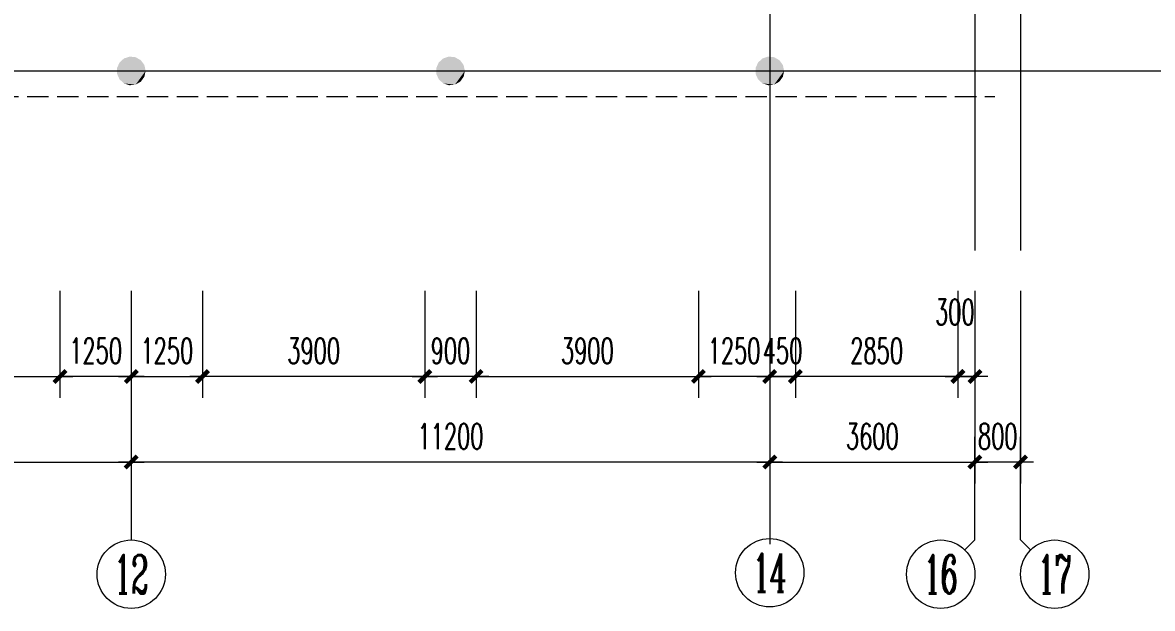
# Model space of a CAD drawing. Extents: x 1575758 to 1999219, y -897052 to -636879.
# Drawn here: x 1808789 to 1828608, y -830100 to -819825 of the extents above; entities that cross this region are included whole.
import ezdxf
from ezdxf.enums import TextEntityAlignment as Align

# ---------------------------------------------------------------- set-up
doc = ezdxf.new("R2010")
doc.units = 0
doc.header["$LTSCALE"] = 1500
doc.header["$MEASUREMENT"] = 0
doc.linetypes.add('DASH', pattern=[0.35, 0.25, -0.1])
doc.layers.get('0').update_dxf_attribs({"linetype": 'CONTINUOUS', "lineweight": 5})
doc.layers.get('DEFPOINTS').update_dxf_attribs({"linetype": 'CONTINUOUS', "lineweight": 5})
for name, color, linetype, lineweight in [('AXIS_TEXT', 7, 'CONTINUOUS', 5), ('COLUMN', 7, 'CONTINUOUS', 5), ('PUB_DIM', 7, 'CONTINUOUS', 5), ('虚线', 7, 'DASH', 5)]:
    doc.layers.add(name, color=color, linetype=linetype, lineweight=lineweight)
doc.styles.add('COMPLEX', font='COMPLEX')
doc.styles.add('DIM_FONT', font='romans.shx', dxfattribs={"width": 0.6})
doc.dimstyles.new('NORMAL', dxfattribs={"dimscale": 1.5, "dimtxt": 300, "dimasz": 1, "dimexe": 250, "dimexo": 300, "dimgap": 150, "dimtad": 1, "dimdec": 0, "dimdsep": 46, "dimtxsty": 'DIM_FONT', "dimblk1": '_DIMX', "dimblk2": '_DIMX', "dimsah": 1, "dimcen": 2.5, "dimdle": 0.3, "dimclrd": 256, "dimclre": 256, "dimclrt": 256, "dimadec": 0, "dimazin": 0, "dimtfac": 1, "dimtdec": 0, "dimtix": 1, "dimtmove": 2, "dimatfit": 3, "dimldrblk": '_DIMX', "dimfxl": 1, "dimtvp": 1, "dimtolj": 1, "dimtzin": 0, "dimlwd": -1, "dimlwe": -1, "dimarcsym": 0})

# ---------------------------------------------------------------- blocks, each defined once
blk = doc.blocks.new('M_S2RKC')
for points in [[(-0.053, 0.503), (0.156, -0.481), (-0.253, 0.438), (-0.409, 0.297)], [(0.338, 0.376), (0.156, -0.481), (0.156, 0.481), (-0.053, 0.503)], [(-0.409, 0.297), (0.156, -0.481), (-0.495, 0.105), (-0.495, -0.105)], [(0.506, 0), (0.156, -0.481), (0.462, 0.206), (0.338, 0.376)], [(0.462, -0.206), (0.338, -0.376), (0.506, 0), (0.156, -0.481)], [(-0.495, -0.105), (0.156, -0.481), (-0.409, -0.297), (-0.253, -0.438)], [(-0.253, -0.438), (0.156, -0.481), (-0.053, -0.503)]]:
    blk.add_solid(points)
blk = doc.blocks.new('_AXISO2')
blk.add_line((0.354, 0.146), (0.5, 0))
blk.add_circle((0, 0.5), 0.5)
at = {"layer": 'AXIS_TEXT', "style": 'COMPLEX', "width": 1.041667}
blk.add_attdef('A', text='', height=0.56, dxfattribs=at).set_placement((-0.25, 0.22), (0.25, 0.22), align=Align.FIT)
blk = doc.blocks.new('_DIMX')
blk.add_line((-150, 0), (150, 0))
at = {"const_width": 50}
blk.add_lwpolyline([(-70, -70), (70, 70)], dxfattribs=at)
blk = doc.blocks.new('*D1914')
at = {"layer": 'DEFPOINTS', "color": 0, "lineweight": 5}
for p in [(1799495, -824082), (1810695, -824082), (1810695, -827532)]:
    blk.add_point(p, dxfattribs=at)
at = {"layer": 'PUB_DIM'}
for p, q in [((1799495, -824532), (1799495, -827907)), ((1810695, -824532), (1810695, -827907)), ((1799496, -827532), (1810693, -827532))]:
    blk.add_line(p, q, dxfattribs=at)
at = {"layer": 'PUB_DIM', "xscale": 1.5, "yscale": 1.5, "zscale": 1.5, "rotation": 180}
blk.add_blockref('_DIMX', (1799495, -827532), dxfattribs=at)
at = {"layer": 'PUB_DIM', "xscale": 1.5, "yscale": 1.5, "zscale": 1.5}
blk.add_blockref('_DIMX', (1810695, -827532), dxfattribs=at)
at = {"layer": 'PUB_DIM', "insert": (1805095, -827082), "char_height": 450, "attachment_point": 5, "style": 'DIM_FONT'}
blk.add_mtext('\\A1;11200', dxfattribs=at)
blk = doc.blocks.new('_AXISO')
blk.add_circle((0, 0), 0.5)
at = {"layer": 'AXIS_TEXT', "style": 'COMPLEX', "width": 1.041667}
blk.add_attdef('A', text='', height=0.56, dxfattribs=at).set_placement((-0.25, -0.28), (0.25, -0.28), align=Align.FIT)
blk = doc.blocks.new('*D1975')
at = {"layer": 'DEFPOINTS', "color": 0, "lineweight": 5}
for p in [(1805545, -824082), (1809445, -824082), (1809445, -826032)]:
    blk.add_point(p, dxfattribs=at)
at = {"layer": 'PUB_DIM'}
for p, q in [((1805545, -824532), (1805545, -826407)), ((1809445, -824532), (1809445, -826407)), ((1805546, -826032), (1809443, -826032))]:
    blk.add_line(p, q, dxfattribs=at)
at = {"layer": 'PUB_DIM', "xscale": 1.5, "yscale": 1.5, "zscale": 1.5, "rotation": 180}
blk.add_blockref('_DIMX', (1805545, -826032), dxfattribs=at)
at = {"layer": 'PUB_DIM', "xscale": 1.5, "yscale": 1.5, "zscale": 1.5}
blk.add_blockref('_DIMX', (1809445, -826032), dxfattribs=at)
at = {"layer": 'PUB_DIM', "insert": (1807495, -825582), "char_height": 450, "attachment_point": 5, "style": 'DIM_FONT'}
blk.add_mtext('\\A1;3900', dxfattribs=at)
blk = doc.blocks.new('*D1978')
at = {"layer": 'DEFPOINTS', "color": 0, "lineweight": 5}
for p in [(1816745, -824082), (1820645, -824082), (1820645, -826032)]:
    blk.add_point(p, dxfattribs=at)
at = {"layer": 'PUB_DIM'}
for p, q in [((1816745, -824532), (1816745, -826407)), ((1820645, -824532), (1820645, -826407)), ((1816746, -826032), (1820643, -826032))]:
    blk.add_line(p, q, dxfattribs=at)
at = {"layer": 'PUB_DIM', "xscale": 1.5, "yscale": 1.5, "zscale": 1.5, "rotation": 180}
blk.add_blockref('_DIMX', (1816745, -826032), dxfattribs=at)
at = {"layer": 'PUB_DIM', "xscale": 1.5, "yscale": 1.5, "zscale": 1.5}
blk.add_blockref('_DIMX', (1820645, -826032), dxfattribs=at)
at = {"layer": 'PUB_DIM', "insert": (1818695, -825582), "char_height": 450, "attachment_point": 5, "style": 'DIM_FONT'}
blk.add_mtext('\\A1;3900', dxfattribs=at)
blk = doc.blocks.new('*D1979')
at = {"layer": 'DEFPOINTS', "color": 0, "lineweight": 5}
for p in [(1815845, -824082), (1816745, -824082), (1815845, -826032)]:
    blk.add_point(p, dxfattribs=at)
at = {"layer": 'PUB_DIM'}
for p, q in [((1815845, -824532), (1815845, -826407)), ((1816745, -824532), (1816745, -826407)), ((1815843, -826032), (1815842, -826032)), ((1816745, -826032), (1815845, -826032)), ((1816746, -826032), (1816748, -826032))]:
    blk.add_line(p, q, dxfattribs=at)
at = {"layer": 'PUB_DIM', "xscale": 1.5, "yscale": 1.5, "zscale": 1.5}
for p, rotation in [((1815845, -826032), 359.9999999999852), ((1816745, -826032), 179.9999999999851)]:
    blk.add_blockref('_DIMX', p, dxfattribs=dict(at, rotation=rotation))
at = {"layer": 'PUB_DIM', "insert": (1816295, -825582), "char_height": 450, "attachment_point": 5, "style": 'DIM_FONT'}
blk.add_mtext('\\A1;900', dxfattribs=at)
blk = doc.blocks.new('*D1980')
at = {"layer": 'DEFPOINTS', "color": 0, "lineweight": 5}
for p in [(1811945, -824082), (1815845, -824082), (1811945, -826032)]:
    blk.add_point(p, dxfattribs=at)
at = {"layer": 'PUB_DIM'}
for p, q in [((1811945, -824532), (1811945, -826407)), ((1815845, -824532), (1815845, -826407)), ((1815843, -826032), (1811946, -826032))]:
    blk.add_line(p, q, dxfattribs=at)
at = {"layer": 'PUB_DIM', "xscale": 1.5, "yscale": 1.5, "zscale": 1.5}
for p, rotation in [((1811945, -826032), 179.9999999999966), ((1815845, -826032), 359.9999999999966)]:
    blk.add_blockref('_DIMX', p, dxfattribs=dict(at, rotation=rotation))
at = {"layer": 'PUB_DIM', "insert": (1813895, -825582), "char_height": 450, "attachment_point": 5, "style": 'DIM_FONT'}
blk.add_mtext('\\A1;3900', dxfattribs=at)
blk = doc.blocks.new('*D1981')
at = {"layer": 'DEFPOINTS', "color": 0, "lineweight": 5}
for p in [(1825195, -824082), (1825495, -824082), (1825495, -826032)]:
    blk.add_point(p, dxfattribs=at)
at = {"layer": 'PUB_DIM'}
for p, q in [((1825195, -824532), (1825195, -826407)), ((1825495, -824532), (1825495, -826407)), ((1825193, -826032), (1825192, -826032)), ((1825195, -826032), (1825495, -826032)), ((1825496, -826032), (1825498, -826032))]:
    blk.add_line(p, q, dxfattribs=at)
at = {"layer": 'PUB_DIM', "xscale": 1.5, "yscale": 1.5, "zscale": 1.5}
blk.add_blockref('_DIMX', (1825195, -826032), dxfattribs=at)
at = {"layer": 'PUB_DIM', "xscale": 1.5, "yscale": 1.5, "zscale": 1.5, "rotation": 180}
blk.add_blockref('_DIMX', (1825495, -826032), dxfattribs=at)
at = {"layer": 'PUB_DIM', "insert": (1825142, -824903), "char_height": 450, "attachment_point": 5, "style": 'DIM_FONT'}
blk.add_mtext('\\A1;300', dxfattribs=at)
blk = doc.blocks.new('_AXISO1')
blk.add_line((0.354, -0.146), (0.5, 0))
blk.add_circle((0, -0.5), 0.5)
at = {"layer": 'AXIS_TEXT', "style": 'COMPLEX', "width": 1.041667}
blk.add_attdef('A', text='', height=0.56, dxfattribs=at).set_placement((-0.25, -0.78), (0.25, -0.78), align=Align.FIT)
blk = doc.blocks.new('*D2018')
at = {"layer": 'DEFPOINTS', "color": 0, "lineweight": 5}
for p in [(1809445, -824082), (1810695, -824082), (1809445, -826032)]:
    blk.add_point(p, dxfattribs=at)
at = {"layer": 'PUB_DIM'}
for p, q in [((1809445, -824532), (1809445, -826407)), ((1810695, -824532), (1810695, -826407)), ((1809443, -826032), (1809442, -826032)), ((1810695, -826032), (1809445, -826032)), ((1810696, -826032), (1810698, -826032))]:
    blk.add_line(p, q, dxfattribs=at)
at = {"layer": 'PUB_DIM', "xscale": 1.5, "yscale": 1.5, "zscale": 1.5}
for p, rotation in [((1809445, -826032), 359.9999999999893), ((1810695, -826032), 179.9999999999893)]:
    blk.add_blockref('_DIMX', p, dxfattribs=dict(at, rotation=rotation))
at = {"layer": 'PUB_DIM', "insert": (1810070, -825582), "char_height": 450, "attachment_point": 5, "style": 'DIM_FONT'}
blk.add_mtext('\\A1;1250', dxfattribs=at)
blk = doc.blocks.new('*D2019')
at = {"layer": 'DEFPOINTS', "color": 0, "lineweight": 5}
for p in [(1810695, -824082), (1811945, -824082), (1811945, -826032)]:
    blk.add_point(p, dxfattribs=at)
at = {"layer": 'PUB_DIM'}
for p, q in [((1810695, -824532), (1810695, -826407)), ((1811945, -824532), (1811945, -826407)), ((1810693, -826032), (1810692, -826032)), ((1810695, -826032), (1811945, -826032)), ((1811946, -826032), (1811948, -826032))]:
    blk.add_line(p, q, dxfattribs=at)
at = {"layer": 'PUB_DIM', "xscale": 1.5, "yscale": 1.5, "zscale": 1.5}
blk.add_blockref('_DIMX', (1810695, -826032), dxfattribs=at)
at = {"layer": 'PUB_DIM', "xscale": 1.5, "yscale": 1.5, "zscale": 1.5, "rotation": 180}
blk.add_blockref('_DIMX', (1811945, -826032), dxfattribs=at)
at = {"layer": 'PUB_DIM', "insert": (1811320, -825582), "char_height": 450, "attachment_point": 5, "style": 'DIM_FONT'}
blk.add_mtext('\\A1;1250', dxfattribs=at)
blk = doc.blocks.new('*D2020')
at = {"layer": 'DEFPOINTS', "color": 0, "lineweight": 5}
for p in [(1820645, -824082), (1821895, -824082), (1820645, -826032)]:
    blk.add_point(p, dxfattribs=at)
at = {"layer": 'PUB_DIM'}
for p, q in [((1820645, -824532), (1820645, -826407)), ((1821895, -824532), (1821895, -826407)), ((1820643, -826032), (1820642, -826032)), ((1821895, -826032), (1820645, -826032)), ((1821896, -826032), (1821898, -826032))]:
    blk.add_line(p, q, dxfattribs=at)
at = {"layer": 'PUB_DIM', "xscale": 1.5, "yscale": 1.5, "zscale": 1.5}
for p, rotation in [((1820645, -826032), 359.9999999999893), ((1821895, -826032), 179.9999999999893)]:
    blk.add_blockref('_DIMX', p, dxfattribs=dict(at, rotation=rotation))
at = {"layer": 'PUB_DIM', "insert": (1821270, -825582), "char_height": 450, "attachment_point": 5, "style": 'DIM_FONT'}
blk.add_mtext('\\A1;1250', dxfattribs=at)
blk = doc.blocks.new('*D2021')
at = {"layer": 'DEFPOINTS', "color": 0, "lineweight": 5}
for p in [(1821895, -824082), (1822345, -824082), (1822345, -826032)]:
    blk.add_point(p, dxfattribs=at)
at = {"layer": 'PUB_DIM'}
for p, q in [((1821895, -824532), (1821895, -826407)), ((1822345, -824532), (1822345, -826407)), ((1821893, -826032), (1821892, -826032)), ((1821895, -826032), (1822345, -826032)), ((1822346, -826032), (1822348, -826032))]:
    blk.add_line(p, q, dxfattribs=at)
at = {"layer": 'PUB_DIM', "xscale": 1.5, "yscale": 1.5, "zscale": 1.5}
blk.add_blockref('_DIMX', (1821895, -826032), dxfattribs=at)
at = {"layer": 'PUB_DIM', "xscale": 1.5, "yscale": 1.5, "zscale": 1.5, "rotation": 180}
blk.add_blockref('_DIMX', (1822345, -826032), dxfattribs=at)
at = {"layer": 'PUB_DIM', "insert": (1822120, -825582), "char_height": 450, "attachment_point": 5, "style": 'DIM_FONT'}
blk.add_mtext('\\A1;450', dxfattribs=at)
blk = doc.blocks.new('*D2022')
at = {"layer": 'DEFPOINTS', "color": 0, "lineweight": 5}
for p in [(1822345, -824082), (1825195, -824082), (1822345, -826032)]:
    blk.add_point(p, dxfattribs=at)
at = {"layer": 'PUB_DIM'}
for p, q in [((1822345, -824532), (1822345, -826407)), ((1825195, -824532), (1825195, -826407)), ((1825193, -826032), (1822346, -826032))]:
    blk.add_line(p, q, dxfattribs=at)
at = {"layer": 'PUB_DIM', "xscale": 1.5, "yscale": 1.5, "zscale": 1.5, "rotation": 180}
blk.add_blockref('_DIMX', (1822345, -826032), dxfattribs=at)
at = {"layer": 'PUB_DIM', "xscale": 1.5, "yscale": 1.5, "zscale": 1.5}
blk.add_blockref('_DIMX', (1825195, -826032), dxfattribs=at)
at = {"layer": 'PUB_DIM', "insert": (1823770, -825582), "char_height": 450, "attachment_point": 5, "style": 'DIM_FONT'}
blk.add_mtext('\\A1;2850', dxfattribs=at)
blk = doc.blocks.new('*D2023')
at = {"layer": 'DEFPOINTS', "color": 0, "lineweight": 5}
for p in [(1810695, -824082), (1821895, -824082), (1810695, -827532)]:
    blk.add_point(p, dxfattribs=at)
at = {"layer": 'PUB_DIM'}
for p, q in [((1810695, -824532), (1810695, -827907)), ((1821895, -824532), (1821895, -827907)), ((1821893, -827532), (1810696, -827532))]:
    blk.add_line(p, q, dxfattribs=at)
at = {"layer": 'PUB_DIM', "xscale": 1.5, "yscale": 1.5, "zscale": 1.5, "rotation": 180}
blk.add_blockref('_DIMX', (1810695, -827532), dxfattribs=at)
at = {"layer": 'PUB_DIM', "xscale": 1.5, "yscale": 1.5, "zscale": 1.5}
blk.add_blockref('_DIMX', (1821895, -827532), dxfattribs=at)
at = {"layer": 'PUB_DIM', "insert": (1816295, -827082), "char_height": 450, "attachment_point": 5, "style": 'DIM_FONT'}
blk.add_mtext('\\A1;11200', dxfattribs=at)
blk = doc.blocks.new('*D2024')
at = {"layer": 'DEFPOINTS', "color": 0, "lineweight": 5}
for p in [(1821895, -824082), (1825495, -824082), (1825495, -827532)]:
    blk.add_point(p, dxfattribs=at)
at = {"layer": 'PUB_DIM'}
for p, q in [((1821895, -824532), (1821895, -827907)), ((1825495, -824532), (1825495, -827907)), ((1821896, -827532), (1825493, -827532))]:
    blk.add_line(p, q, dxfattribs=at)
at = {"layer": 'PUB_DIM', "xscale": 1.5, "yscale": 1.5, "zscale": 1.5, "rotation": 180}
blk.add_blockref('_DIMX', (1821895, -827532), dxfattribs=at)
at = {"layer": 'PUB_DIM', "xscale": 1.5, "yscale": 1.5, "zscale": 1.5}
blk.add_blockref('_DIMX', (1825495, -827532), dxfattribs=at)
at = {"layer": 'PUB_DIM', "insert": (1823695, -827082), "char_height": 450, "attachment_point": 5, "style": 'DIM_FONT'}
blk.add_mtext('\\A1;3600', dxfattribs=at)
blk = doc.blocks.new('*D2025')
at = {"layer": 'DEFPOINTS', "color": 0, "lineweight": 5}
for p in [(1825495, -824082), (1826295, -824082), (1825495, -827532)]:
    blk.add_point(p, dxfattribs=at)
at = {"layer": 'PUB_DIM'}
for p, q in [((1825495, -824532), (1825495, -827907)), ((1826295, -824532), (1826295, -827907)), ((1825493, -827532), (1825492, -827532)), ((1826295, -827532), (1825495, -827532)), ((1826296, -827532), (1826298, -827532))]:
    blk.add_line(p, q, dxfattribs=at)
at = {"layer": 'PUB_DIM', "xscale": 1.5, "yscale": 1.5, "zscale": 1.5}
blk.add_blockref('_DIMX', (1825495, -827532), dxfattribs=at)
at = {"layer": 'PUB_DIM', "xscale": 1.5, "yscale": 1.5, "zscale": 1.5, "rotation": 180}
blk.add_blockref('_DIMX', (1826295, -827532), dxfattribs=at)
at = {"layer": 'PUB_DIM', "insert": (1825895, -827082), "char_height": 450, "attachment_point": 5, "style": 'DIM_FONT'}
blk.add_mtext('\\A1;800', dxfattribs=at)

msp = doc.modelspace()

# ---------------------------------------------------------------- linework, layer by layer
at = {"layer": 'PUB_DIM'}
for p, q in [((1825494.7, -759701.8), (1825494.7, -823822.9)), ((1826294.6, -759701.8), (1826294.6, -823822.9)), ((1821894.6, -806347.3), (1821894.6, -828973.9)), ((1741678.9, -820672.3), (1830716.9, -820672.3)), ((1810694.6, -827093.2), (1810694.6, -828899.8)), ((1821894.6, -827068.2), (1821894.6, -828874.8)), ((1825494.6, -828899.8), (1825494.6, -827093.2)), ((1825494.6, -828899.8), (1825494.6, -827093.2)), ((1826294.6, -828899.8), (1826294.6, -827093.2))]:
    msp.add_line(p, q, dxfattribs=at)
at = {"layer": '虚线'}
msp.add_line((1766344.6, -821122.3), (1825844.6, -821122.3), dxfattribs=at)

# ---------------------------------------------------------------- block references
at = {"layer": 'COLUMN', "xscale": 500, "yscale": 500, "zscale": 500}
for p in [(1810694.6, -820672.3), (1816294.6, -820672.3), (1821894.6, -820672.3)]:
    msp.add_blockref('M_S2RKC', p, dxfattribs=at)
at = {"layer": 'PUB_DIM'}
ref = msp.add_blockref('_AXISO', (1810694.6, -829499.8), dxfattribs=dict(at, xscale=1200, yscale=1200, zscale=1200))
ref.add_attrib('A', '12', dxfattribs={"layer": 'AXIS_TEXT', "height": 672, "style": 'COMPLEX', "width": 0.646552}).set_placement((1810394.6, -829835.8), (1810994.6, -829835.8), align=Align.FIT)
ref = msp.add_blockref('_AXISO', (1821894.6, -829474.8), dxfattribs=dict(at, xscale=1200, yscale=1200, zscale=1200))
ref.add_attrib('A', '14', dxfattribs={"layer": 'AXIS_TEXT', "height": 672, "style": 'COMPLEX', "width": 0.604839}).set_placement((1821594.6, -829810.8), (1822194.6, -829810.8), align=Align.FIT)
ref = msp.add_blockref('_AXISO2', (1825494.6, -829499.8), dxfattribs=dict(at, xscale=1200, yscale=1200, zscale=1200, rotation=90))
ref.add_attrib('A', '16', dxfattribs={"layer": 'AXIS_TEXT', "height": 672, "style": 'COMPLEX', "width": 0.646552}).set_placement((1824594.6, -829835.8), (1825194.6, -829835.8), align=Align.FIT)
ref = msp.add_blockref('_AXISO2', (1825494.6, -829499.8), dxfattribs=dict(at, xscale=1200, yscale=1200, zscale=1200, rotation=90))
ref.add_attrib('A', '16', dxfattribs={"layer": 'AXIS_TEXT', "height": 672, "style": 'COMPLEX', "width": 0.646552}).set_placement((1824594.6, -829835.8), (1825194.6, -829835.8), align=Align.FIT)
ref = msp.add_blockref('_AXISO1', (1826294.6, -829499.8), dxfattribs=dict(at, xscale=1200, yscale=1200, zscale=1200, rotation=90))
ref.add_attrib('A', '17', dxfattribs={"layer": 'AXIS_TEXT', "height": 672, "style": 'COMPLEX', "width": 0.646552}).set_placement((1826594.6, -829835.8), (1827194.6, -829835.8), align=Align.FIT)

# ---------------------------------------------------------------- dimensions: what is measured, and where the dimension line sits
for base, p1, p2, picture, middle in [((1810694.6, -827532.2), (1799494.6, -824082.2), (1810694.6, -824082.2), '*D1914', (1805094.6, -827082.2)), ((1810694.6, -827532.2), (1821894.6, -824082.2), (1810694.6, -824082.2), '*D2023', (1816294.6, -827082.2)), ((1825494.6, -827532.2), (1821894.6, -824082.2), (1825494.6, -824082.2), '*D2024', (1823694.6, -827082.2)), ((1825494.6, -827532.2), (1826294.6, -824082.2), (1825494.6, -824082.2), '*D2025', (1825894.6, -827082.2))]:
    dim = msp.add_linear_dim(base=base, p1=p1, p2=p2, dimstyle='NORMAL', dxfattribs=at)
    dim.commit()
    dim.dimension.update_dxf_attribs({"geometry": picture, "text_midpoint": middle})
for p1, p2, distance, picture, middle in [((1805544.6, -824082.2), (1809444.6, -824082.2), -1950, '*D1975', (1807494.6, -825582.2)), ((1810694.9, -824082.2), (1809444.9, -824082.2), 1950, '*D2018', (1810069.9, -825582.2)), ((1810694.9, -824082.2), (1811944.9, -824082.2), -1950, '*D2019', (1811319.9, -825582.2)), ((1815844.6, -824082.2), (1811944.6, -824082.2), 1950, '*D1980', (1813894.6, -825582.2)), ((1816744.6, -824082.2), (1815844.6, -824082.2), 1950, '*D1979', (1816294.6, -825582.2)), ((1816744.6, -824082.2), (1820644.6, -824082.2), -1950, '*D1978', (1818694.6, -825582.2)), ((1821894.6, -824082.2), (1820644.6, -824082.2), 1950, '*D2020', (1821269.6, -825582.2)), ((1821894.6, -824082.2), (1822344.6, -824082.2), -1950, '*D2021', (1822119.6, -825582.2)), ((1825194.6, -824082.2), (1822344.6, -824082.2), 1950, '*D2022', (1823769.6, -825582.2))]:
    dim = msp.add_aligned_dim(p1=p1, p2=p2, distance=distance, dimstyle='NORMAL', dxfattribs=at)
    dim.commit()
    dim.dimension.update_dxf_attribs({"geometry": picture, "text_midpoint": middle})
dim = msp.add_linear_dim(base=(1825494.6, -826032.2), p1=(1825194.6, -824082.2), p2=(1825494.6, -824082.2), angle=360, dimstyle='NORMAL', dxfattribs=at)
dim.commit()
dim.dimension.update_dxf_attribs({"geometry": '*D1981', "text_midpoint": (1825141.5, -824903.5), "dimtype": 161})

doc.saveas('drawing.dxf')
